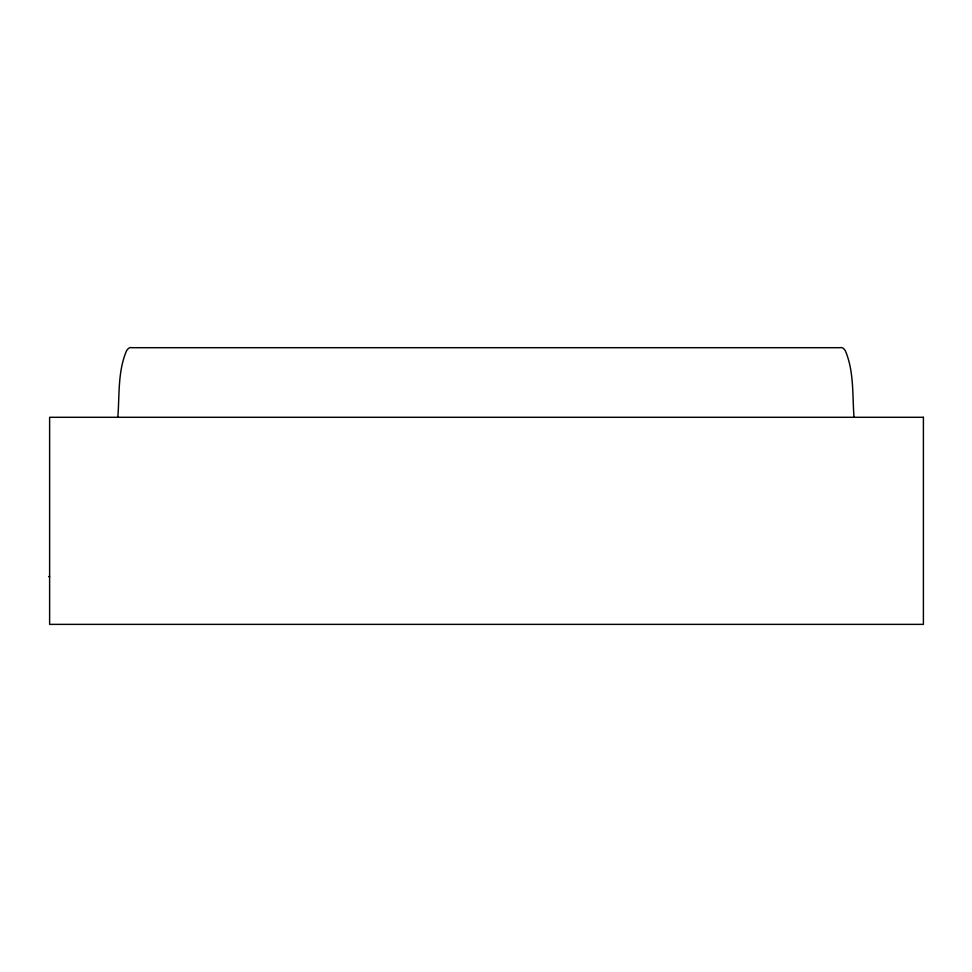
<?xml version="1.0" encoding="UTF-8"?>
<svg xmlns="http://www.w3.org/2000/svg" width="972" height="972" viewBox="0 0 972 972"><rect width="100%" height="100%" fill="white"/><g stroke="black" fill="none" stroke-linecap="round" stroke-linejoin="round"><path stroke-width="1.46" d="M117.831 417.413C119.568 395.3 117.636 371.705 126.481 350.904A42.574 11.02 -90 0 1 131.645 347.697L840.209 347.697A42.574 11.02 -90 0 1 845.385 350.892C854.218 371.705 852.286 395.3 854.024 417.413M48.6 576.59L49.621 576.59M923.4 417.292L49.621 417.292L49.621 624.376L923.4 624.376L923.4 417.292"/></g></svg>
